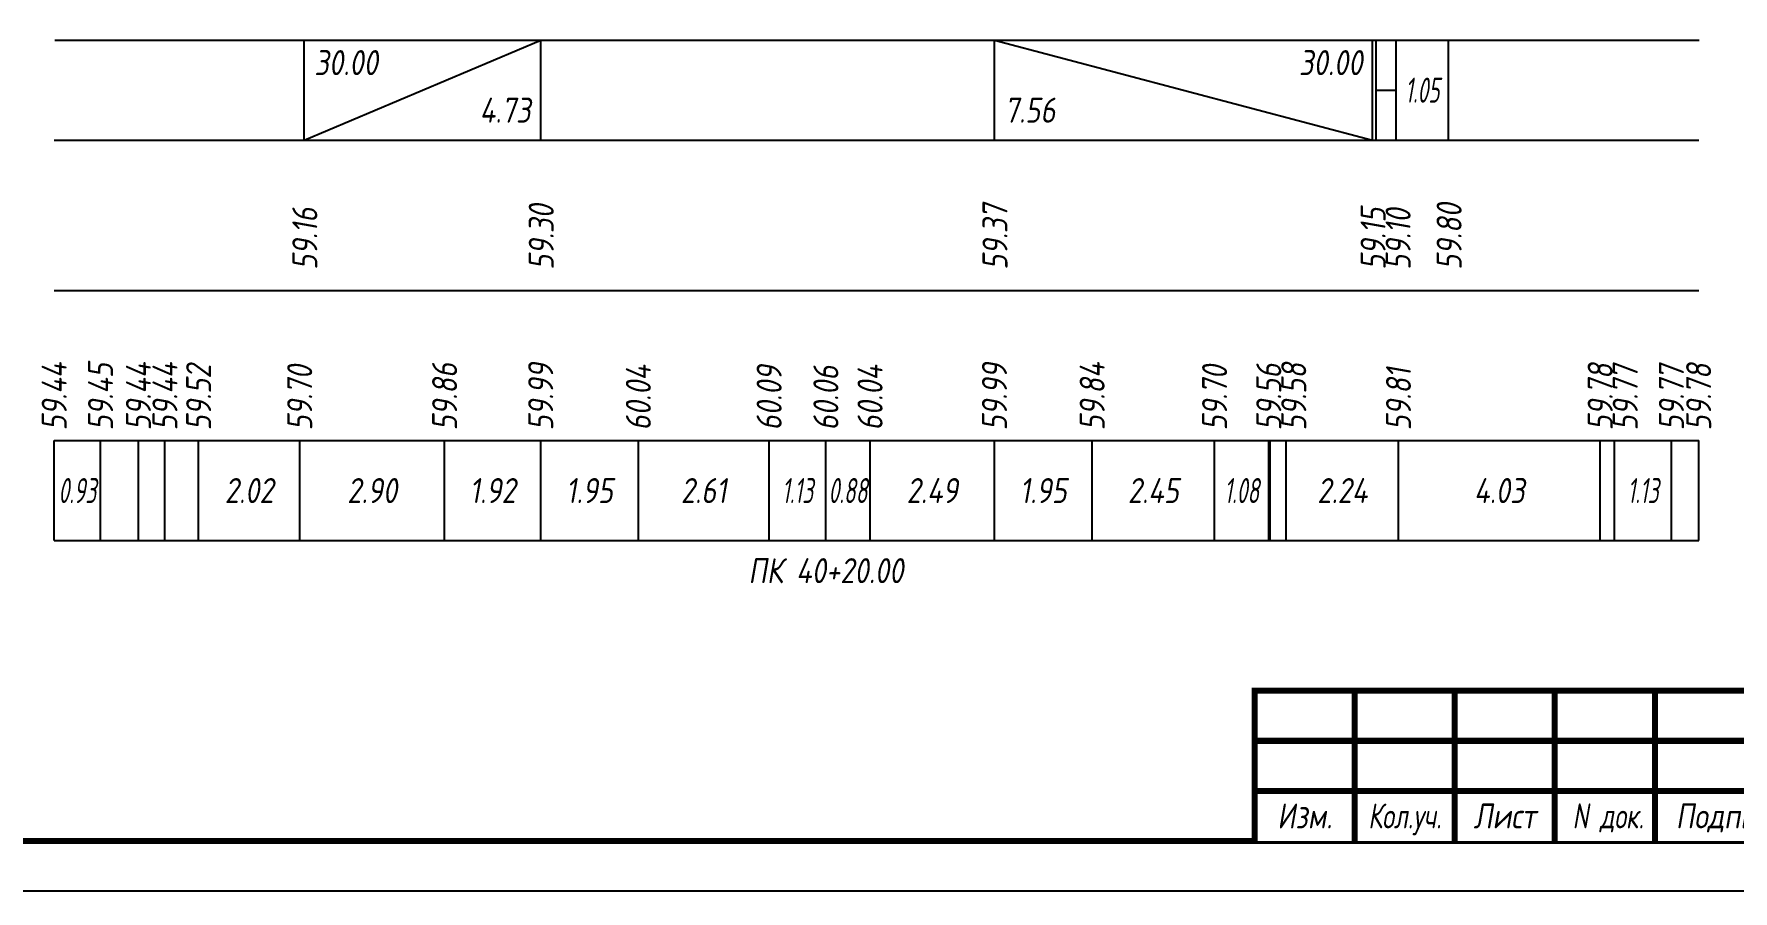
# Model space of a CAD drawing. Extents: x -717 to 1451, y -133302 to 233.
# Drawn here: x 77.9 to 247.8, y -63306.4 to -63220.8 of the extents above; entities that cross this region are included whole.
import ezdxf
from ezdxf.enums import TextEntityAlignment as Align

# ---------------------------------------------------------------- set-up
doc = ezdxf.new("R2010")
doc.units = 0
for name, color, linetype in [('Зарамочное оформление', 7, 'Continuous'), ('Код_510', 7, 'Continuous'), ('Код_516', 1, 'Continuous'), ('Подписи поперечников', 7, 'Continuous'), ('Таблица', 7, 'Continuous')]:
    doc.layers.add(name, color=color, linetype=linetype)
doc.styles.add('М', font='romand.shx', dxfattribs={"width": 0.8, "oblique": 10, "height": 2.5})

# ---------------------------------------------------------------- blocks, each defined once
blk = doc.blocks.new('Штамп')
at = {"linetype": 'Continuous'}
blk.add_wipeout([(199.95, -411.25), (384.95, -411.25), (384.95, -426.25), (199.95, -426.25)], dxfattribs=at).dxf.layer = 'Зарамочное оформление'
at = {"layer": 'Зарамочное оформление', "linetype": 'Continuous', "lineweight": -3, "const_width": 0.6, "flags": 128}
for points in [[(199.95, -426.25), (199.95, -411.25), (384.95, -411.25)], [(209.95, -411.25), (209.95, -426.25)], [(219.95, -411.25), (219.95, -426.25)], [(229.95, -411.25), (229.95, -426.25)], [(239.95, -411.25), (239.95, -426.25)], [(199.95, -416.25), (264.95, -416.25)], [(199.95, -421.25), (264.95, -421.25)]]:
    blk.add_lwpolyline(points, dxfattribs=at)
at = {"layer": 'Зарамочное оформление', "linetype": 'Continuous', "style": 'М', "oblique": 10}
for s, width, p in [('Изм.', 0.8, (204.95, -423.75)), ('Кол.уч.', 0.7, (214.95, -423.75)), ('Лист', 0.8, (224.95, -423.75)), ('N док.', 0.7, (235.28, -423.75)), ('Подпись', 0.8, (247.45, -423.75))]:
    blk.add_text(s, height=2.5, dxfattribs=dict(at, width=width)).set_placement(p, align=Align.MIDDLE_CENTER)
blk = doc.blocks.new('шифр')
blk.add_blockref('Штамп', (0, -62935))

msp = doc.modelspace()

# ---------------------------------------------------------------- linework, layer by layer
at = {"flags": 128}
msp.add_lwpolyline([(-30.054, -63306.421), (389.946, -63306.421), (389.946, -63009.421), (-30.054, -63009.421)], close=True, dxfattribs=at)
at = {"const_width": 0.6, "flags": 128}
msp.add_lwpolyline([(-10.054, -63301.421), (384.946, -63301.421), (384.946, -63014.421), (-10.054, -63014.421)], close=True, dxfattribs=at)
at = {"layer": 'Код_510'}
for p, q in [((79.946, -63271.421), (79.946, -63261.421)), ((84.581, -63271.421), (84.581, -63261.421)), ((88.367, -63271.421), (88.367, -63261.421)), ((91.019, -63271.421), (91.019, -63261.421)), ((94.387, -63271.421), (94.387, -63261.421)), ((104.488, -63271.421), (104.488, -63261.421)), ((118.976, -63271.421), (118.976, -63261.421)), ((128.578, -63271.421), (128.578, -63261.421)), ((138.34, -63271.421), (138.34, -63261.421)), ((151.413, -63271.421), (151.413, -63261.421)), ((157.087, -63271.421), (157.087, -63261.421)), ((161.503, -63271.421), (161.503, -63261.421)), ((173.935, -63271.421), (173.935, -63261.421)), ((183.703, -63271.421), (183.703, -63261.421)), ((195.942, -63271.421), (195.942, -63261.421)), ((201.355, -63271.421), (201.355, -63261.421)), ((201.483, -63271.421), (201.483, -63261.421)), ((203.106, -63271.421), (203.106, -63261.421)), ((214.322, -63271.421), (214.322, -63261.421)), ((234.485, -63271.421), (234.485, -63261.421)), ((235.931, -63271.421), (235.931, -63261.421)), ((241.602, -63271.421), (241.602, -63261.421)), ((244.329, -63271.421), (244.329, -63261.421))]:
    msp.add_line(p, q, dxfattribs=at)
at = {"layer": 'Код_516'}
for p, q in [((104.946, -63231.421), (104.946, -63221.421)), ((104.946, -63231.421), (128.578, -63221.421)), ((128.578, -63231.421), (128.578, -63221.421)), ((173.935, -63231.421), (173.935, -63221.421)), ((173.935, -63221.421), (211.729, -63231.421)), ((211.729, -63231.421), (211.729, -63221.421)), ((212.077, -63231.421), (212.077, -63221.421)), ((214.077, -63231.421), (214.077, -63221.421)), ((219.329, -63231.421), (219.329, -63221.421)), ((212.077, -63226.421), (214.077, -63226.421))]:
    msp.add_line(p, q, dxfattribs=at)
at = {"layer": 'Таблица'}
for p, q in [((80, -63221.421), (244.383, -63221.421)), ((79.946, -63231.421), (244.329, -63231.421)), ((79.946, -63246.421), (244.329, -63246.421)), ((79.946, -63261.421), (244.329, -63261.421)), ((79.946, -63271.421), (244.329, -63271.421))]:
    msp.add_line(p, q, dxfattribs=at)

# ---------------------------------------------------------------- texts
at = {"layer": 'Код_510', "style": 'М', "oblique": 10, "width": 0.8}
for s, p in [('59.44', (79.946, -63260.421)), ('59.45', (84.581, -63260.421)), ('59.44', (88.367, -63260.421)), ('59.44', (91.019, -63260.421)), ('59.52', (94.387, -63260.421)), ('59.70', (104.488, -63260.421)), ('59.86', (118.976, -63260.421)), ('59.99', (128.578, -63260.421)), ('60.04', (138.34, -63260.421)), ('60.09', (151.413, -63260.421)), ('60.06', (157.087, -63260.421)), ('60.04', (161.503, -63260.421)), ('59.99', (173.935, -63260.421)), ('59.84', (183.703, -63260.421)), ('59.70', (195.942, -63260.421)), ('59.56', (201.355, -63260.421)), ('59.58', (203.855, -63260.421)), ('59.81', (214.322, -63260.421)), ('59.78', (234.485, -63260.421)), ('59.77', (236.985, -63260.421)), ('59.77', (241.602, -63260.421)), ('59.78', (244.329, -63260.421))]:
    msp.add_text(s, height=2.5, rotation=90, dxfattribs=at).set_placement(p, align=Align.MIDDLE_LEFT)
at = {"layer": 'Код_510', "style": 'М', "oblique": 10}
for s, width, p in [('0.93', 0.6, (82.263, -63266.421)), ('2.02', 0.8, (99.437, -63266.421)), ('2.90', 0.8, (111.732, -63266.421)), ('1.92', 0.8, (123.777, -63266.421)), ('1.95', 0.8, (133.459, -63266.421)), ('2.61', 0.8, (144.876, -63266.421)), ('1.13', 0.6, (154.25, -63266.421)), ('0.88', 0.6, (159.295, -63266.421)), ('2.49', 0.8, (167.719, -63266.421)), ('1.95', 0.8, (178.819, -63266.421)), ('2.45', 0.8, (189.823, -63266.421)), ('1.08', 0.6, (198.649, -63266.421)), ('2.24', 0.8, (208.714, -63266.421)), ('4.03', 0.8, (224.404, -63266.421)), ('1.13', 0.6, (238.766, -63266.421))]:
    msp.add_text(s, height=2.5, dxfattribs=dict(at, width=width)).set_placement(p, align=Align.MIDDLE_CENTER)
at = {"layer": 'Код_516', "style": 'М', "oblique": 10, "width": 0.8}
msp.add_text('30.00', height=2.5, dxfattribs=at).set_placement((105.946, -63222.421), align=Align.TOP_LEFT)
msp.add_text('30.00', height=2.5, dxfattribs=at).set_placement((210.729, -63222.421), align=Align.TOP_RIGHT)
at = {"layer": 'Код_516', "style": 'М', "oblique": 10, "width": 0.6}
msp.add_text('1.05', height=2.5, dxfattribs=at).set_placement((216.703, -63226.421), align=Align.MIDDLE_CENTER)
at = {"layer": 'Код_516', "style": 'М', "oblique": 10, "width": 0.8}
msp.add_text('4.73', height=2.5, dxfattribs=at).set_placement((127.578, -63230.421), align=Align.BOTTOM_RIGHT)
msp.add_text('7.56', height=2.5, dxfattribs=at).set_placement((174.935, -63230.421), align=Align.BOTTOM_LEFT)
for s, p in [('59.30', (128.632, -63244.371)), ('59.37', (173.99, -63244.371)), ('59.80', (219.383, -63244.371)), ('59.16', (105, -63244.371)), ('59.15', (211.783, -63244.371)), ('59.10', (214.283, -63244.371))]:
    msp.add_text(s, height=2.5, rotation=90, dxfattribs=at).set_placement(p, align=Align.MIDDLE_LEFT)
at = {"layer": 'Подписи поперечников', "style": 'М', "oblique": 10, "width": 0.8}
msp.add_text('ПК 40+20.00', height=2.5, dxfattribs=at).set_placement((157.087, -63276.421), align=Align.BOTTOM_CENTER)

# ---------------------------------------------------------------- next in the draw order: block references
msp.add_blockref('шифр', (0, 59.829))

doc.saveas('drawing.dxf')
